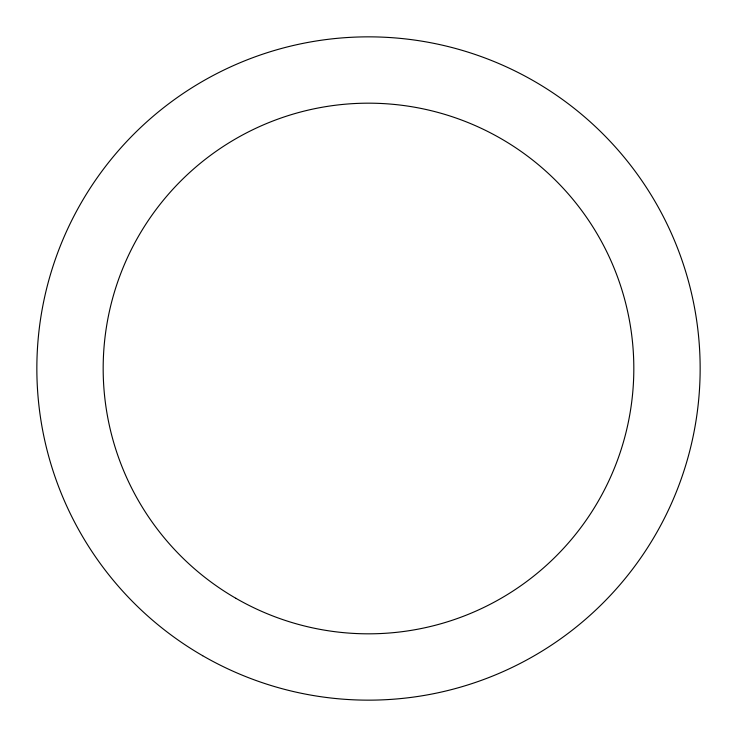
<?xml version="1.0" encoding="UTF-8"?>
<svg xmlns="http://www.w3.org/2000/svg" width="737" height="737" viewBox="0 0 737 737"><rect width="100%" height="100%" fill="white"/><g stroke="black" fill="none" stroke-linecap="round" stroke-linejoin="round"><path stroke-width="1.11" d="M202.675 655.718A331.65 331.65 0 0 0 700.15 368.5A331.65 331.65 0 0 0 202.675 81.282A331.65 331.65 0 0 0 202.675 655.718M235.84 598.278A265.32 265.32 0 0 0 633.82 368.5A265.32 265.32 0 0 0 235.84 138.722A265.32 265.32 0 0 0 235.84 598.278"/></g></svg>
